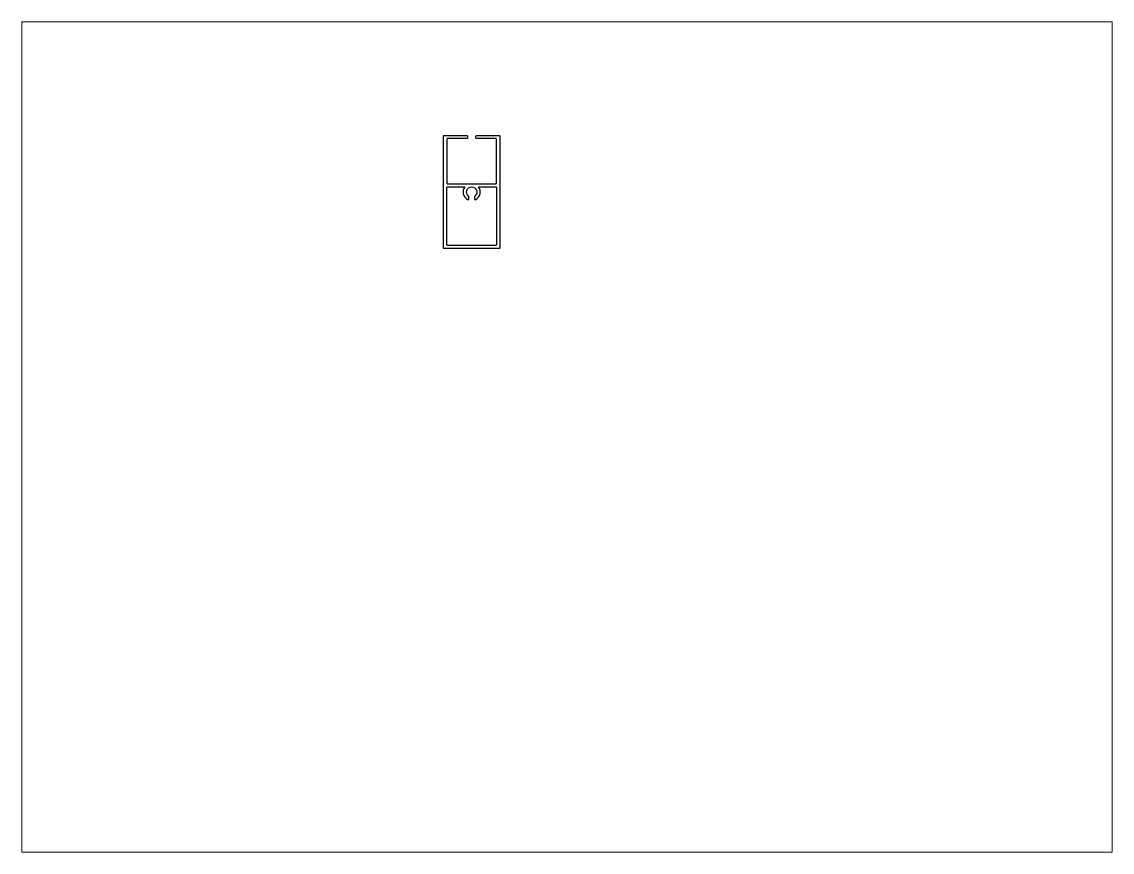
# Paper-space layout 'Layout1' of a CAD drawing. Extents: x 27 to 240, y 20 to 183.
# The model-space entities are those that its viewports show. They can reach past a viewport. Long polylines and large blocks are cut down to what shows.
import ezdxf

# ---------------------------------------------------------------- set-up
doc = ezdxf.new("R2010")
doc.units = 0
doc.header["$LTSCALE"] = 15
doc.layers.get('0').update_dxf_attribs({"linetype": 'CONTINUOUS'})

msp = doc.modelspace()

# ---------------------------------------------------------------- linework, layer by layer
at = {"color": 0, "linetype": 'CONTINUOUS', "ltscale": 0.05}
for points in [[(165.29, 219.92, 0.414214), (165.59, 220.22), (165.59, 235.62, 0.414214), (165.29, 235.92), (158.59, 235.92, -0.487404), (158.29, 236.12), (158.29, 236.72, -0.414214), (158.59, 237.02), (166.49, 237.02, -0.414214), (166.79, 236.72), (166.79, 197.32, -0.414214), (166.49, 197.02), (147.09, 197.02, -0.414214), (146.79, 197.32), (146.79, 236.72, -0.414214), (147.09, 237.02), (154.99, 237.02, -0.414214), (155.29, 236.72), (155.29, 236.12, -0.487404), (154.99, 235.92), (148.29, 235.92, 0.414214), (147.99, 235.62), (147.99, 220.22, 0.414214), (148.29, 219.92)], [(154.33, 218.82, 0.455501), (155.35, 214.33, 0.566992), (155.79, 214.59), (155.79, 215.3, 0.234531), (155.68, 215.54, -2.971119), (157.91, 215.54, 0.234531), (157.79, 215.3), (157.79, 214.59, 0.566992), (158.24, 214.33, 0.455501), (159.26, 218.82), (165.29, 218.82, -0.414214), (165.59, 218.52), (165.59, 198.42, -0.414214), (165.29, 198.12), (148.29, 198.12, -0.414214), (147.99, 198.42), (147.99, 218.52, -0.414214), (148.29, 218.82)]]:
    msp.add_lwpolyline(points, format="xyb", close=True, dxfattribs=at)

psp = doc.layouts.get("Layout1")

# ---------------------------------------------------------------- viewports
at = {"layer": '0', "color": 0, "linetype": 'BYBLOCK', "ltscale": 0.05}
psp.add_viewport(center=(133.35, 101.6), size=(213.36, 162.56), view_center_point=(190.51, 130.3), view_height=293.8955, dxfattribs=at)

doc.saveas('drawing.dxf')
